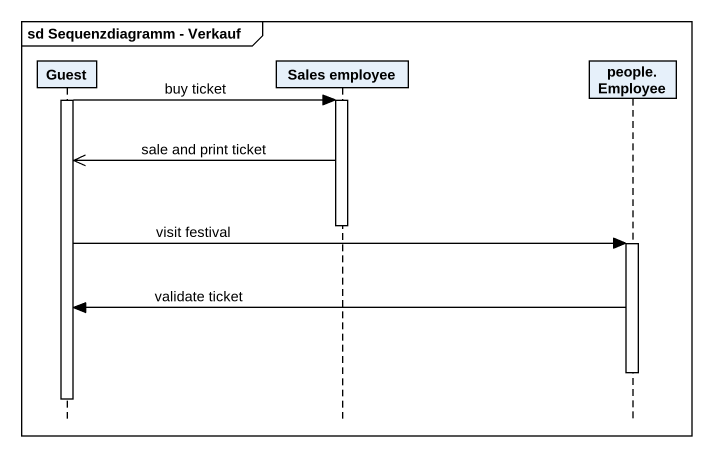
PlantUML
@startuml
mainframe sd Sequenzdiagramm - Verkauf
hide footbox
participant Guest
participant "Sales employee" as Sales_employee
participant "people.Employee" as people_Employee

activate Guest
Guest -> Sales_employee : buy ticket
activate Sales_employee
Sales_employee ->> Guest : sale and print ticket
deactivate Sales_employee
Guest -> people_Employee : visit festival
activate people_Employee
people_Employee -> Guest : validate ticket
deactivate people_Employee
deactivate Guest
@enduml
